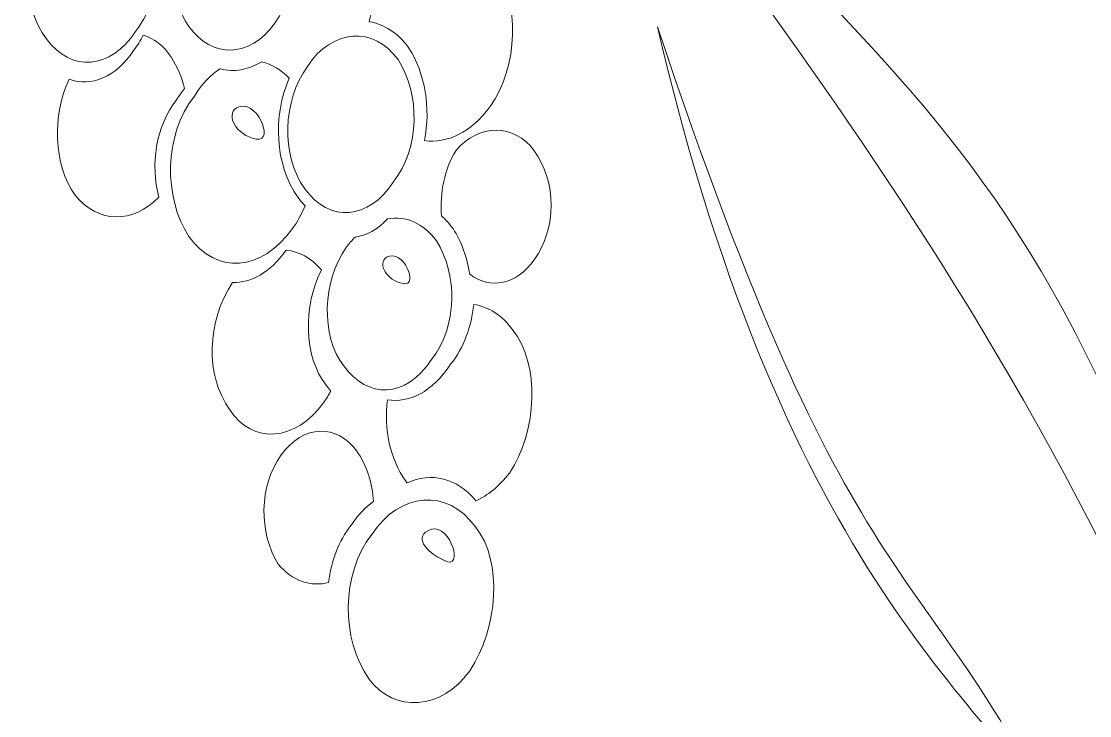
# Model space of a CAD drawing. Header units: millimetres. Extents: x 337 to 2510, y -469 to 429.
# Drawn here: x 395.44 to 408.06, y 310.04 to 318.24 of the extents above; entities that cross this region are included whole.
import ezdxf

# ---------------------------------------------------------------- set-up
doc = ezdxf.new("R2010")
doc.units = ezdxf.units.MM
doc.header["$MEASUREMENT"] = 0
doc.layers.add('Layer 1', color=7, linetype='Continuous')

msp = doc.modelspace()

# ---------------------------------------------------------------- linework, layer by layer
at = {"layer": 'Layer 1', "color": 250, "lineweight": 9}
for points, knots in [([(410.5268, 306.7584), (406.9798, 316.0803), (403.7188, 318.4163), (400.3149, 324.2453), (400.3149, 324.2453), (400.3149, 324.2453), (400.3149, 324.2453), (400.3149, 324.2453), (400.3149, 324.2453), (405.4068, 316.4073), (407.5908, 318.7953), (410.5268, 306.7584)], [0, 0, 0, 0, 0.25, 0.25, 0.25, 0.25, 0.5, 0.5, 0.5, 0.5, 1, 1, 1, 1]), ([(395.7289, 318.0413), (396.0219, 317.6343), (396.4919, 317.6753), (396.7849, 318.1233), (396.7849, 318.1233), (396.7849, 318.1233), (396.7849, 318.1233), (396.7849, 318.1233), (396.7849, 318.1233), (396.8819, 318.2463), (396.9529, 318.3953), (396.9959, 318.5543), (396.9959, 318.5543), (396.9959, 318.5543), (396.9959, 318.5543), (396.9959, 318.5543), (396.9959, 318.5543), (396.9609, 318.7533), (396.9689, 318.9733), (397.0229, 319.1763), (397.0229, 319.1763), (397.0229, 319.1763), (397.0229, 319.1763), (397.0229, 319.1763), (397.0229, 319.1763), (396.9939, 319.3333), (396.9339, 319.4773), (396.8439, 319.5903), (396.8439, 319.5903), (396.8439, 319.5903), (396.8439, 319.5903), (396.8439, 319.5903), (396.8439, 319.5903), (396.5779, 319.4373), (396.2669, 319.4953), (396.0519, 319.7943), (396.0519, 319.7943), (396.0519, 319.7943), (396.0519, 319.7943), (396.0519, 319.7943), (396.0519, 319.7943), (396.0519, 319.7943), (396.0489, 319.7973), (396.0489, 319.7973), (396.0489, 319.7973), (396.0489, 319.7973), (396.0489, 319.7973), (396.0489, 319.7973), (396.0489, 319.7973), (395.9449, 319.7423), (395.8449, 319.6603), (395.7579, 319.5503), (395.7579, 319.5503), (395.7579, 319.5503), (395.7579, 319.5503), (395.7579, 319.5503), (395.7579, 319.5503), (395.4649, 319.1013), (395.4359, 318.4083), (395.7289, 318.0413)], [0, 0, 0, 0, 0.0625, 0.0625, 0.0625, 0.0625, 0.125, 0.125, 0.125, 0.125, 0.1875, 0.1875, 0.1875, 0.1875, 0.25, 0.25, 0.25, 0.25, 0.3125, 0.3125, 0.3125, 0.3125, 0.375, 0.375, 0.375, 0.375, 0.4375, 0.4375, 0.4375, 0.4375, 0.5, 0.5, 0.5, 0.5, 0.5625, 0.5625, 0.5625, 0.5625, 0.625, 0.625, 0.625, 0.625, 0.6875, 0.6875, 0.6875, 0.6875, 0.75, 0.75, 0.75, 0.75, 0.8125, 0.8125, 0.8125, 0.8125, 0.875, 0.875, 0.875, 0.875, 1, 1, 1, 1]), ([(397.4159, 318.1833), (397.6899, 317.8033), (398.1279, 317.8033), (398.4289, 318.2213), (398.4289, 318.2213), (398.4289, 318.2213), (398.4289, 318.2213), (398.4289, 318.2213), (398.4289, 318.2213), (398.7299, 318.6393), (398.7569, 319.2483), (398.4839, 319.6283), (398.4839, 319.6283), (398.4839, 319.6283), (398.4839, 319.6283), (398.4839, 319.6283), (398.4839, 319.6283), (398.3969, 319.7493), (398.2939, 319.8273), (398.1839, 319.8653), (398.1839, 319.8653), (398.1839, 319.8653), (398.1839, 319.8653), (398.1839, 319.8653), (398.1839, 319.8653), (398.0889, 319.8423), (397.9919, 319.8453), (397.8999, 319.8753), (397.8999, 319.8753), (397.8999, 319.8753), (397.8999, 319.8753), (397.8999, 319.8753), (397.8999, 319.8753), (397.7479, 319.8363), (397.5969, 319.7283), (397.4709, 319.5523), (397.4709, 319.5523), (397.4709, 319.5523), (397.4709, 319.5523), (397.4709, 319.5523), (397.4709, 319.5523), (397.1699, 319.1723), (397.1699, 318.5263), (397.4159, 318.1833)], [0, 0, 0, 0, 0.0833333, 0.0833333, 0.0833333, 0.0833333, 0.1666667, 0.1666667, 0.1666667, 0.1666667, 0.25, 0.25, 0.25, 0.25, 0.3333333, 0.3333333, 0.3333333, 0.3333333, 0.4166667, 0.4166667, 0.4166667, 0.4166667, 0.5, 0.5, 0.5, 0.5, 0.5833333, 0.5833333, 0.5833333, 0.5833333, 0.6666667, 0.6666667, 0.6666667, 0.6666667, 0.75, 0.75, 0.75, 0.75, 0.8333333, 0.8333333, 0.8333333, 0.8333333, 1, 1, 1, 1]), ([(400.1979, 316.8353), (400.4609, 316.7963), (400.7529, 316.9333), (400.9729, 317.2393), (400.9729, 317.2393), (400.9729, 317.2393), (400.9729, 317.2393), (400.9729, 317.2393), (400.9729, 317.2393), (401.3039, 317.6983), (401.3369, 318.4803), (401.0059, 318.8943), (401.0059, 318.8943), (401.0059, 318.8943), (401.0059, 318.8943), (401.0059, 318.8943), (401.0059, 318.8943), (400.7839, 319.2033), (400.4709, 319.2843), (400.1789, 319.1633), (400.1789, 319.1633), (400.1789, 319.1633), (400.1789, 319.1633), (400.1789, 319.1633), (400.1789, 319.1633), (400.1369, 319.0503), (400.0809, 318.9433), (400.0129, 318.8483), (400.0129, 318.8483), (400.0129, 318.8483), (400.0129, 318.8483), (400.0129, 318.8483), (400.0129, 318.8483), (399.8929, 318.6823), (399.7559, 318.5653), (399.6129, 318.5003), (399.6129, 318.5003), (399.6129, 318.5003), (399.6129, 318.5003), (399.6129, 318.5003), (399.6129, 318.5003), (399.5839, 318.4153), (399.5619, 318.3273), (399.5459, 318.2383), (399.5459, 318.2383), (399.5459, 318.2383), (399.5459, 318.2383), (399.5459, 318.2383), (399.5459, 318.2383), (399.7179, 318.2113), (399.8839, 318.1083), (400.0129, 317.9283), (400.0129, 317.9283), (400.0129, 317.9283), (400.0129, 317.9283), (400.0129, 317.9283), (400.0129, 317.9283), (400.2059, 317.6303), (400.2739, 317.2153), (400.1979, 316.8353)], [0, 0, 0, 0, 0.0625, 0.0625, 0.0625, 0.0625, 0.125, 0.125, 0.125, 0.125, 0.1875, 0.1875, 0.1875, 0.1875, 0.25, 0.25, 0.25, 0.25, 0.3125, 0.3125, 0.3125, 0.3125, 0.375, 0.375, 0.375, 0.375, 0.4375, 0.4375, 0.4375, 0.4375, 0.5, 0.5, 0.5, 0.5, 0.5625, 0.5625, 0.5625, 0.5625, 0.625, 0.625, 0.625, 0.625, 0.6875, 0.6875, 0.6875, 0.6875, 0.75, 0.75, 0.75, 0.75, 0.8125, 0.8125, 0.8125, 0.8125, 0.875, 0.875, 0.875, 0.875, 1, 1, 1, 1]), ([(398.7859, 316.2633), (399.0759, 315.8603), (399.5389, 315.9013), (399.8279, 316.3433), (399.8279, 316.3433), (399.8279, 316.3433), (399.8279, 316.3433), (399.8279, 316.3433), (399.8279, 316.3433), (400.1469, 316.7453), (400.1469, 317.3893), (399.8859, 317.7913), (399.8859, 317.7913), (399.8859, 317.7913), (399.8859, 317.7913), (399.8859, 317.7913), (399.8859, 317.7913), (399.5969, 318.1943), (399.1039, 318.1533), (398.8149, 317.7113), (398.8149, 317.7113), (398.8149, 317.7113), (398.8149, 317.7113), (398.8149, 317.7113), (398.8149, 317.7113), (398.5249, 317.3093), (398.4959, 316.6653), (398.7859, 316.2633)], [0, 0, 0, 0, 0.125, 0.125, 0.125, 0.125, 0.25, 0.25, 0.25, 0.25, 0.375, 0.375, 0.375, 0.375, 0.5, 0.5, 0.5, 0.5, 0.625, 0.625, 0.625, 0.625, 0.75, 0.75, 0.75, 0.75, 1, 1, 1, 1]), ([(402.9508, 318.1783), (405.2318, 311.3344), (406.0578, 311.9794), (407.6118, 308.8794), (407.6118, 308.8794), (407.6118, 308.8794), (407.6118, 308.8794), (407.6118, 308.8794), (407.6118, 308.8794), (406.9268, 310.1044), (404.4678, 311.6484), (402.9508, 318.1783)], [0, 0, 0, 0, 0.25, 0.25, 0.25, 0.25, 0.5, 0.5, 0.5, 0.5, 1, 1, 1, 1]), ([(396.0709, 316.1913), (396.3419, 315.8523), (396.7599, 315.8543), (397.0589, 316.1663), (397.0589, 316.1663), (397.0589, 316.1663), (397.0589, 316.1663), (397.0589, 316.1663), (397.0589, 316.1663), (396.9599, 316.5493), (397.0219, 317.0033), (397.2689, 317.3163), (397.2689, 317.3163), (397.2689, 317.3163), (397.2689, 317.3163), (397.2689, 317.3163), (397.2689, 317.3163), (397.2989, 317.3653), (397.3309, 317.4093), (397.3639, 317.4493), (397.3639, 317.4493), (397.3639, 317.4493), (397.3639, 317.4493), (397.3639, 317.4493), (397.3639, 317.4493), (397.3309, 317.5823), (397.2789, 317.7073), (397.2089, 317.8153), (397.2089, 317.8153), (397.2089, 317.8153), (397.2089, 317.8153), (397.2089, 317.8153), (397.2089, 317.8153), (397.1199, 317.9543), (397.0029, 318.0413), (396.8759, 318.0803), (396.8759, 318.0803), (396.8759, 318.0803), (396.8759, 318.0803), (396.8759, 318.0803), (396.8759, 318.0803), (396.8429, 318.0153), (396.8039, 317.9543), (396.7599, 317.8983), (396.7599, 317.8983), (396.7599, 317.8983), (396.7599, 317.8983), (396.7599, 317.8983), (396.7599, 317.8983), (396.5529, 317.5823), (396.2599, 317.4643), (395.9999, 317.5593), (395.9999, 317.5593), (395.9999, 317.5593), (395.9999, 317.5593), (395.9999, 317.5593), (395.9999, 317.5593), (395.7989, 317.1393), (395.8099, 316.5543), (396.0709, 316.1913)], [0, 0, 0, 0, 0.0625, 0.0625, 0.0625, 0.0625, 0.125, 0.125, 0.125, 0.125, 0.1875, 0.1875, 0.1875, 0.1875, 0.25, 0.25, 0.25, 0.25, 0.3125, 0.3125, 0.3125, 0.3125, 0.375, 0.375, 0.375, 0.375, 0.4375, 0.4375, 0.4375, 0.4375, 0.5, 0.5, 0.5, 0.5, 0.5625, 0.5625, 0.5625, 0.5625, 0.625, 0.625, 0.625, 0.625, 0.6875, 0.6875, 0.6875, 0.6875, 0.75, 0.75, 0.75, 0.75, 0.8125, 0.8125, 0.8125, 0.8125, 0.875, 0.875, 0.875, 0.875, 1, 1, 1, 1]), ([(397.4139, 315.7033), (397.7449, 315.2433), (398.2739, 315.2893), (398.6379, 315.7953), (398.6379, 315.7953), (398.6379, 315.7953), (398.6379, 315.7953), (398.6379, 315.7953), (398.6379, 315.7953), (398.6969, 315.8763), (398.7459, 315.9663), (398.7869, 316.0633), (398.7869, 316.0633), (398.7869, 316.0633), (398.7869, 316.0633), (398.7869, 316.0633), (398.7869, 316.0633), (398.7589, 316.0933), (398.7309, 316.1263), (398.7049, 316.1633), (398.7049, 316.1633), (398.7049, 316.1633), (398.7049, 316.1633), (398.7049, 316.1633), (398.7049, 316.1633), (398.4279, 316.5483), (398.4059, 317.1263), (398.5999, 317.5743), (398.5999, 317.5743), (398.5999, 317.5743), (398.5999, 317.5743), (398.5999, 317.5743), (398.5999, 317.5743), (398.5019, 317.6713), (398.3909, 317.7343), (398.2759, 317.7653), (398.2759, 317.7653), (398.2759, 317.7653), (398.2759, 317.7653), (398.2759, 317.7653), (398.2759, 317.7653), (398.1159, 317.6673), (397.9449, 317.6413), (397.7829, 317.6823), (397.7829, 317.6823), (397.7829, 317.6823), (397.7829, 317.6823), (397.7829, 317.6823), (397.7829, 317.6823), (397.6709, 317.6123), (397.5679, 317.5053), (397.4799, 317.3593), (397.4799, 317.3593), (397.4799, 317.3593), (397.4799, 317.3593), (397.4799, 317.3593), (397.4799, 317.3593), (397.1159, 316.8993), (397.1159, 316.1633), (397.4139, 315.7033)], [0, 0, 0, 0, 0.0625, 0.0625, 0.0625, 0.0625, 0.125, 0.125, 0.125, 0.125, 0.1875, 0.1875, 0.1875, 0.1875, 0.25, 0.25, 0.25, 0.25, 0.3125, 0.3125, 0.3125, 0.3125, 0.375, 0.375, 0.375, 0.375, 0.4375, 0.4375, 0.4375, 0.4375, 0.5, 0.5, 0.5, 0.5, 0.5625, 0.5625, 0.5625, 0.5625, 0.625, 0.625, 0.625, 0.625, 0.6875, 0.6875, 0.6875, 0.6875, 0.75, 0.75, 0.75, 0.75, 0.8125, 0.8125, 0.8125, 0.8125, 0.875, 0.875, 0.875, 0.875, 1, 1, 1, 1]), ([(397.9769, 317.2213), (397.8439, 317.1293), (397.9769, 316.8993), (398.2079, 316.8533), (398.2079, 316.8533), (398.2079, 316.8533), (398.2079, 316.8533), (398.2079, 316.8533), (398.2079, 316.8533), (398.4399, 316.8073), (398.2079, 317.3593), (397.9769, 317.2213)], [0, 0, 0, 0, 0.25, 0.25, 0.25, 0.25, 0.5, 0.5, 0.5, 0.5, 1, 1, 1, 1]), ([(400.7319, 315.2573), (400.9789, 315.0733), (401.2809, 315.1303), (401.4949, 315.4273), (401.4949, 315.4273), (401.4949, 315.4273), (401.4949, 315.4273), (401.4949, 315.4273), (401.4949, 315.4273), (401.7599, 315.7953), (401.7599, 316.3473), (401.4949, 316.7153), (401.4949, 316.7153), (401.4949, 316.7153), (401.4949, 316.7153), (401.4949, 316.7153), (401.4949, 316.7153), (401.2629, 317.0373), (400.8329, 317.0373), (400.5679, 316.7153), (400.5679, 316.7153), (400.5679, 316.7153), (400.5679, 316.7153), (400.5679, 316.7153), (400.5679, 316.7153), (400.4349, 316.5033), (400.3779, 316.2143), (400.3979, 315.9463), (400.3979, 315.9463), (400.3979, 315.9463), (400.3979, 315.9463), (400.3979, 315.9463), (400.3979, 315.9463), (400.4469, 315.9043), (400.4929, 315.8543), (400.5349, 315.7953), (400.5349, 315.7953), (400.5349, 315.7953), (400.5349, 315.7953), (400.5349, 315.7953), (400.5349, 315.7953), (400.6349, 315.6403), (400.7019, 315.4543), (400.7319, 315.2573)], [0, 0, 0, 0, 0.0833333, 0.0833333, 0.0833333, 0.0833333, 0.1666667, 0.1666667, 0.1666667, 0.1666667, 0.25, 0.25, 0.25, 0.25, 0.3333333, 0.3333333, 0.3333333, 0.3333333, 0.4166667, 0.4166667, 0.4166667, 0.4166667, 0.5, 0.5, 0.5, 0.5, 0.5833333, 0.5833333, 0.5833333, 0.5833333, 0.6666667, 0.6666667, 0.6666667, 0.6666667, 0.75, 0.75, 0.75, 0.75, 0.8333333, 0.8333333, 0.8333333, 0.8333333, 1, 1, 1, 1]), ([(399.2459, 314.1734), (399.5259, 313.7844), (399.9739, 313.7844), (400.2819, 314.2504), (400.2819, 314.2504), (400.2819, 314.2504), (400.2819, 314.2504), (400.2819, 314.2504), (400.2819, 314.2504), (400.5899, 314.6394), (400.5899, 315.2623), (400.3379, 315.6513), (400.3379, 315.6513), (400.3379, 315.6513), (400.3379, 315.6513), (400.3379, 315.6513), (400.3379, 315.6513), (400.1849, 315.8633), (399.9729, 315.9483), (399.7629, 315.9113), (399.7629, 315.9113), (399.7629, 315.9113), (399.7629, 315.9113), (399.7629, 315.9113), (399.7629, 315.9113), (399.6469, 315.7853), (399.5129, 315.7133), (399.3779, 315.6963), (399.3779, 315.6963), (399.3779, 315.6963), (399.3779, 315.6963), (399.3779, 315.6963), (399.3779, 315.6963), (399.3419, 315.6593), (399.3069, 315.6183), (399.2739, 315.5733), (399.2739, 315.5733), (399.2739, 315.5733), (399.2739, 315.5733), (399.2739, 315.5733), (399.2739, 315.5733), (398.9939, 315.1843), (398.9669, 314.5224), (399.2459, 314.1734)], [0, 0, 0, 0, 0.0833333, 0.0833333, 0.0833333, 0.0833333, 0.1666667, 0.1666667, 0.1666667, 0.1666667, 0.25, 0.25, 0.25, 0.25, 0.3333333, 0.3333333, 0.3333333, 0.3333333, 0.4166667, 0.4166667, 0.4166667, 0.4166667, 0.5, 0.5, 0.5, 0.5, 0.5833333, 0.5833333, 0.5833333, 0.5833333, 0.6666667, 0.6666667, 0.6666667, 0.6666667, 0.75, 0.75, 0.75, 0.75, 0.8333333, 0.8333333, 0.8333333, 0.8333333, 1, 1, 1, 1]), ([(397.8969, 313.6564), (398.1669, 313.2394), (398.6759, 313.2814), (399.0059, 313.7394), (399.0059, 313.7394), (399.0059, 313.7394), (399.0059, 313.7394), (399.0059, 313.7394), (399.0059, 313.7394), (399.0379, 313.7824), (399.0659, 313.8294), (399.0909, 313.8784), (399.0909, 313.8784), (399.0909, 313.8784), (399.0909, 313.8784), (399.0909, 313.8784), (399.0909, 313.8784), (399.0719, 313.9004), (399.0539, 313.9234), (399.0359, 313.9474), (399.0359, 313.9474), (399.0359, 313.9474), (399.0359, 313.9474), (399.0359, 313.9474), (399.0359, 313.9474), (398.7679, 314.2834), (398.7639, 314.8863), (398.9809, 315.3073), (398.9809, 315.3073), (398.9809, 315.3073), (398.9809, 315.3073), (398.9809, 315.3073), (398.9809, 315.3073), (398.8589, 315.4483), (398.7139, 315.5273), (398.5659, 315.5423), (398.5659, 315.5423), (398.5659, 315.5423), (398.5659, 315.5423), (398.5659, 315.5423), (398.5659, 315.5423), (398.5659, 315.5423), (398.5569, 315.5303), (398.5569, 315.5303), (398.5569, 315.5303), (398.5569, 315.5303), (398.5569, 315.5303), (398.5569, 315.5303), (398.5569, 315.5303), (398.3749, 315.2773), (398.1489, 315.1513), (397.9309, 315.1593), (397.9309, 315.1593), (397.9309, 315.1593), (397.9309, 315.1593), (397.9309, 315.1593), (397.9309, 315.1593), (397.6259, 314.7023), (397.6059, 314.0614), (397.8969, 313.6564)], [0, 0, 0, 0, 0.0625, 0.0625, 0.0625, 0.0625, 0.125, 0.125, 0.125, 0.125, 0.1875, 0.1875, 0.1875, 0.1875, 0.25, 0.25, 0.25, 0.25, 0.3125, 0.3125, 0.3125, 0.3125, 0.375, 0.375, 0.375, 0.375, 0.4375, 0.4375, 0.4375, 0.4375, 0.5, 0.5, 0.5, 0.5, 0.5625, 0.5625, 0.5625, 0.5625, 0.625, 0.625, 0.625, 0.625, 0.6875, 0.6875, 0.6875, 0.6875, 0.75, 0.75, 0.75, 0.75, 0.8125, 0.8125, 0.8125, 0.8125, 0.875, 0.875, 0.875, 0.875, 1, 1, 1, 1]), ([(399.7499, 315.4563), (399.6379, 315.3783), (399.7499, 315.1843), (399.9459, 315.1453), (399.9459, 315.1453), (399.9459, 315.1453), (399.9459, 315.1453), (399.9459, 315.1453), (399.9459, 315.1453), (400.1419, 315.1063), (399.9459, 315.5733), (399.7499, 315.4563)], [0, 0, 0, 0, 0.25, 0.25, 0.25, 0.25, 0.5, 0.5, 0.5, 0.5, 1, 1, 1, 1]), ([(399.9769, 312.8134), (399.9819, 312.8054), (399.9879, 312.7984), (399.9929, 312.7914), (399.9929, 312.7914), (399.9929, 312.7914), (399.9929, 312.7914), (399.9929, 312.7914), (399.9929, 312.7914), (400.2719, 312.9214), (400.5839, 312.8544), (400.8059, 312.5794), (400.8059, 312.5794), (400.8059, 312.5794), (400.8059, 312.5794), (400.8059, 312.5794), (400.8059, 312.5794), (400.9469, 312.6444), (401.0829, 312.7554), (401.2019, 312.9054), (401.2019, 312.9054), (401.2019, 312.9054), (401.2019, 312.9054), (401.2019, 312.9054), (401.2019, 312.9054), (401.5329, 313.4114), (401.5659, 314.1934), (401.2349, 314.6064), (401.2349, 314.6064), (401.2349, 314.6064), (401.2349, 314.6064), (401.2349, 314.6064), (401.2349, 314.6064), (401.1149, 314.7723), (400.9529, 314.8723), (400.7799, 314.8993), (400.7799, 314.8993), (400.7799, 314.8993), (400.7799, 314.8993), (400.7799, 314.8993), (400.7799, 314.8993), (400.7529, 314.6414), (400.6639, 314.3914), (400.5069, 314.1934), (400.5069, 314.1934), (400.5069, 314.1934), (400.5069, 314.1934), (400.5069, 314.1934), (400.5069, 314.1934), (400.2909, 313.8654), (400.0169, 313.7324), (399.7599, 313.7744), (399.7599, 313.7744), (399.7599, 313.7744), (399.7599, 313.7744), (399.7599, 313.7744), (399.7599, 313.7744), (399.7179, 313.4264), (399.7889, 313.0754), (399.9769, 312.8134)], [0, 0, 0, 0, 0.0625, 0.0625, 0.0625, 0.0625, 0.125, 0.125, 0.125, 0.125, 0.1875, 0.1875, 0.1875, 0.1875, 0.25, 0.25, 0.25, 0.25, 0.3125, 0.3125, 0.3125, 0.3125, 0.375, 0.375, 0.375, 0.375, 0.4375, 0.4375, 0.4375, 0.4375, 0.5, 0.5, 0.5, 0.5, 0.5625, 0.5625, 0.5625, 0.5625, 0.625, 0.625, 0.625, 0.625, 0.6875, 0.6875, 0.6875, 0.6875, 0.75, 0.75, 0.75, 0.75, 0.8125, 0.8125, 0.8125, 0.8125, 0.875, 0.875, 0.875, 0.875, 1, 1, 1, 1]), ([(398.4709, 311.8334), (398.6349, 311.6344), (398.8619, 311.5584), (399.0659, 311.6164), (399.0659, 311.6164), (399.0659, 311.6164), (399.0659, 311.6164), (399.0659, 311.6164), (399.0659, 311.6164), (399.0959, 311.8664), (399.1839, 312.1064), (399.3319, 312.2934), (399.3319, 312.2934), (399.3319, 312.2934), (399.3319, 312.2934), (399.3319, 312.2934), (399.3319, 312.2934), (399.4089, 312.4114), (399.4989, 312.5044), (399.5949, 312.5714), (399.5949, 312.5714), (399.5949, 312.5714), (399.5949, 312.5714), (399.5949, 312.5714), (399.5949, 312.5714), (399.5839, 312.7854), (399.5179, 312.9994), (399.3979, 313.1674), (399.3979, 313.1674), (399.3979, 313.1674), (399.3979, 313.1674), (399.3979, 313.1674), (399.3979, 313.1674), (399.1659, 313.4884), (398.7689, 313.4884), (398.5049, 313.1214), (398.5049, 313.1214), (398.5049, 313.1214), (398.5049, 313.1214), (398.5049, 313.1214), (398.5049, 313.1214), (398.2399, 312.7534), (398.2399, 312.2014), (398.4709, 311.8334)], [0, 0, 0, 0, 0.0833333, 0.0833333, 0.0833333, 0.0833333, 0.1666667, 0.1666667, 0.1666667, 0.1666667, 0.25, 0.25, 0.25, 0.25, 0.3333333, 0.3333333, 0.3333333, 0.3333333, 0.4166667, 0.4166667, 0.4166667, 0.4166667, 0.5, 0.5, 0.5, 0.5, 0.5833333, 0.5833333, 0.5833333, 0.5833333, 0.6666667, 0.6666667, 0.6666667, 0.6666667, 0.75, 0.75, 0.75, 0.75, 0.8333333, 0.8333333, 0.8333333, 0.8333333, 1, 1, 1, 1]), ([(399.5419, 310.4794), (399.8399, 310.0654), (400.4019, 310.1114), (400.7329, 310.5714), (400.7329, 310.5714), (400.7329, 310.5714), (400.7329, 310.5714), (400.7329, 310.5714), (400.7329, 310.5714), (401.0639, 311.0774), (401.1299, 311.8594), (400.7999, 312.2734), (400.7999, 312.2734), (400.7999, 312.2734), (400.7999, 312.2734), (400.7999, 312.2734), (400.7999, 312.2734), (400.4689, 312.7324), (399.9059, 312.6864), (399.5749, 312.1814), (399.5749, 312.1814), (399.5749, 312.1814), (399.5749, 312.1814), (399.5749, 312.1814), (399.5749, 312.1814), (399.2109, 311.7214), (399.2109, 310.9394), (399.5419, 310.4794)], [0, 0, 0, 0, 0.125, 0.125, 0.125, 0.125, 0.25, 0.25, 0.25, 0.25, 0.375, 0.375, 0.375, 0.375, 0.5, 0.5, 0.5, 0.5, 0.625, 0.625, 0.625, 0.625, 0.75, 0.75, 0.75, 0.75, 1, 1, 1, 1]), ([(400.2369, 312.2274), (400.0719, 312.1354), (400.2369, 311.9514), (400.4689, 311.8594), (400.4689, 311.8594), (400.4689, 311.8594), (400.4689, 311.8594), (400.4689, 311.8594), (400.4689, 311.8594), (400.6669, 311.8134), (400.4689, 312.3654), (400.2369, 312.2274)], [0, 0, 0, 0, 0.25, 0.25, 0.25, 0.25, 0.5, 0.5, 0.5, 0.5, 1, 1, 1, 1])]:
    msp.add_open_spline(points, degree=3, knots=knots, dxfattribs=at)

doc.saveas('drawing.dxf')
